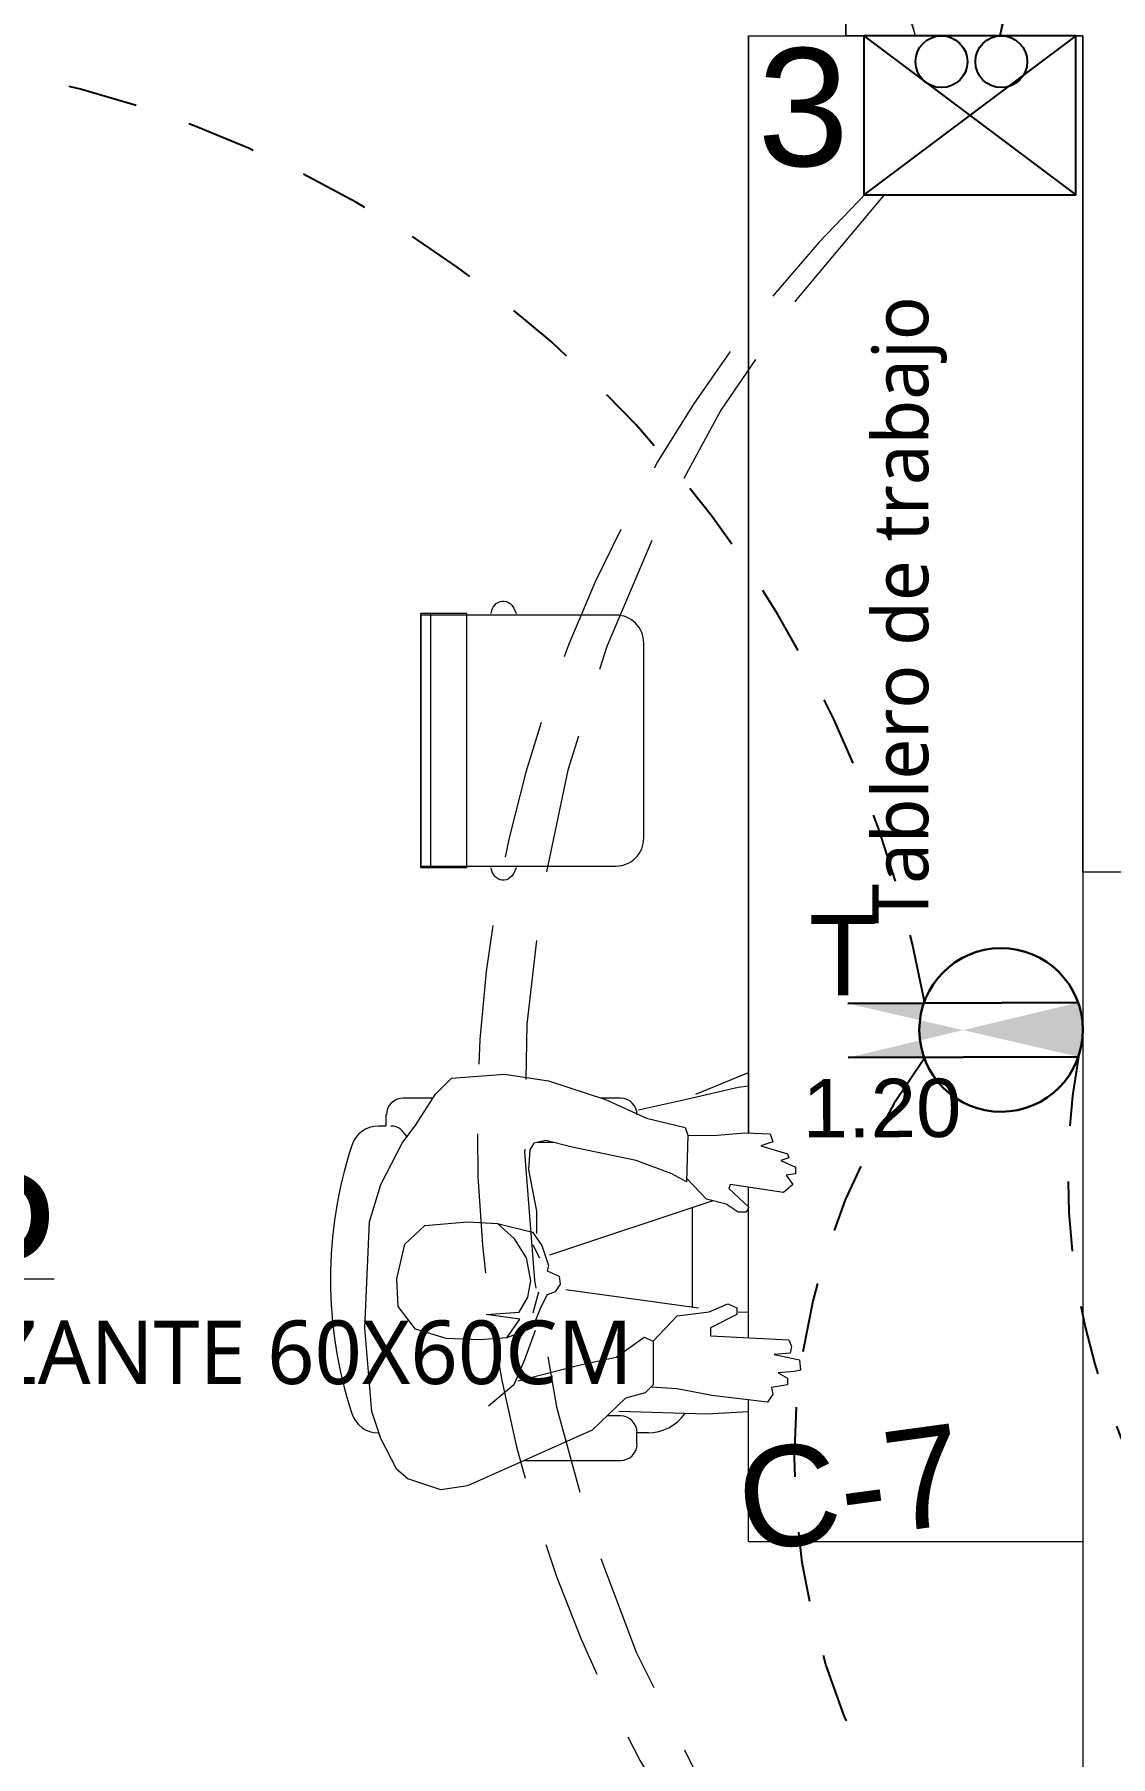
# Model space of a CAD drawing. Header units: metres. Extents: x -17 to 101, y 0 to 79.
# Drawn here: x 68.829 to 70.758, y 49.382 to 52.471 of the extents above; entities that cross this region are included whole.
import ezdxf

# ---------------------------------------------------------------- set-up
doc = ezdxf.new("R2010")
doc.units = ezdxf.units.M
for name, pattern in [('CONTINUA', [0]), ('DASHED2', [0.375, 0.25, -0.125]), ('HIDDEN2', [0.1875, 0.125, -0.0625])]:
    doc.linetypes.add(name, pattern=pattern)
for name, color, linetype, lineweight in [('ALUMBRADO', 1, 'Continuous', 30), ('corriente debil', 30, 'Continuous', 15), ('Cotas varias El', 253, 'Continuous', 13), ('ISE- DAtos', 140, 'Continuous', 35), ('ROTULO', 253, 'Continuous', 0), ('TOMACORRIENTE', 5, 'HIDDEN2', 30)]:
    doc.layers.add(name, color=color, linetype=linetype, lineweight=lineweight)
doc.styles.add('01COTAS', font='romans.shx')
doc.styles.add('Generales', font='trebuc.ttf', dxfattribs={"height": 0.1})
doc.styles.add('Santa Rosa 1 50', font='trebuc.ttf')
doc.styles.get("Standard").update_dxf_attribs({"font": 'arial.ttf'})
doc.styles.add('WMF-Arial1', font='arial.ttf')
doc.dimstyles.new('DIM-50-PLANTA', dxfattribs={"dimscale": 0.05, "dimtxt": 2, "dimasz": 2, "dimexe": 2, "dimexo": 2, "dimgap": 1, "dimtad": 1, "dimdec": 0, "dimlfac": 1000, "dimdsep": 46, "dimtxsty": '01COTAS', "dimcen": 25, "dimclrd": 9, "dimclre": 9, "dimclrt": 7, "dimadec": 0, "dimazin": 0, "dimtfac": 1, "dimtdec": 0, "dimtmove": 2, "dimatfit": 3, "dimfxl": 1, "dimtolj": 1, "dimtzin": 0, "dimarcsym": 0})

# ---------------------------------------------------------------- blocks, each defined once
blk = doc.blocks.new('tomac. 2.2')
at = {"layer": 'TOMACORRIENTE'}
h = blk.add_hatch(color=256, dxfattribs=at)
h.dxf.hatch_style = 1
edge = h.paths.add_edge_path()
edge.add_line((-0.1383, 0.0488), (0.2747, 0.048))
edge.add_line((-0.1385, -0.0483), (0.2745, -0.0491))
edge = h.paths.add_edge_path()
edge.add_ellipse((0, 0), major_axis=(0.1039, 0.1035), ratio=1, start_angle=475.671, end_angle=514.329)
edge.add_line((-0.1385, -0.0483), (0.1383, -0.0488))
edge.add_ellipse((0, 0), major_axis=(0.1039, 0.1035), ratio=1, start_angle=655.671, end_angle=694.329)
edge.add_line((0.1385, 0.0483), (-0.1383, 0.0488))
at = {"layer": 'TOMACORRIENTE', "color": 5, "linetype": 'CONTINUA'}
for p, q in [((-0.1383, 0.0488), (0.2747, 0.048)), ((-0.1385, -0.0483), (0.2745, -0.0491))]:
    blk.add_line(p, q, dxfattribs=at)
blk.add_ellipse((0, 0), major_axis=(0.1039, 0.1035), ratio=1, start_param=5.497787, end_param=11.780972, dxfattribs=at)
at = {"layer": 'TOMACORRIENTE'}
blk.add_text('T', height=0.144, dxfattribs=at).set_placement((0.2215, 0.0626))

msp = doc.modelspace()

# ---------------------------------------------------------------- linework, layer by layer
at = {"color": 7}
for p, q in [((70.6964, 52.4682), (70.3162, 52.1831)), ((70.3162, 52.4682), (70.6964, 52.1831))]:
    msp.add_line(p, q, dxfattribs=at)
msp.add_lwpolyline([(70.3162, 52.1831), (70.6964, 52.1831), (70.6964, 52.4682), (70.3162, 52.4682)], close=True, dxfattribs=at)
at = {"color": 7, "ltscale": 0.0005}
for centre in [(70.4552, 52.4216), (70.5625, 52.4217)]:
    msp.add_circle(centre, 0.0465, dxfattribs=at)
at = {"layer": 'corriente debil', "color": 5, "ltscale": 0.6}
msp.add_lwpolyline([(70.4089, 52.4681), (70.2618, 52.9609), (69.4802, 52.962)], dxfattribs=at)
msp.add_solid([(70.3975, 52.5689), (70.4089, 52.4681), (70.3654, 52.5597)], dxfattribs=at)
at = {"layer": 'Cotas varias El'}
for p, q in [((70.1089, 50.5008), (70.1089, 52.4681)), ((70.1089, 52.4681), (70.1089, 50.5008)), ((70.1089, 52.4681), (70.7089, 52.4681)), ((70.1089, 50.1334), (70.1089, 50.4034)), ((70.1089, 49.9681), (70.1089, 50.0219)), ((70.1089, 49.7681), (70.1089, 49.9681)), ((70.1089, 49.7681), (70.7089, 49.7681))]:
    msp.add_line(p, q, dxfattribs=at)
at = {"layer": 'Cotas varias El', "linetype": 'Continuous'}
for p, q in [((69.654, 51.447), (69.6569, 51.4499)), ((69.6569, 51.4499), (69.6601, 51.4521)), ((69.6601, 51.4521), (69.6637, 51.4536)), ((69.6637, 51.4536), (69.6674, 51.4544)), ((69.6674, 51.4544), (69.6712, 51.4544)), ((69.6712, 51.4544), (69.675, 51.4536)), ((69.675, 51.4536), (69.6785, 51.4521)), ((69.6785, 51.4521), (69.6818, 51.4499)), ((69.6818, 51.4499), (69.6847, 51.447)), ((69.5394, 51.4322), (69.5214, 51.4322)), ((69.5214, 50.9762), (69.5214, 51.4322)), ((69.6038, 51.4322), (69.5394, 51.4322)), ((69.5394, 50.9762), (69.5394, 51.4322)), ((69.6038, 50.9762), (69.6038, 51.4322)), ((69.6478, 51.4322), (69.6483, 51.4356)), ((69.6483, 51.4356), (69.6496, 51.4398)), ((69.6496, 51.4398), (69.6515, 51.4436)), ((69.6515, 51.4436), (69.654, 51.447)), ((69.6847, 51.447), (69.6872, 51.4436)), ((69.6872, 51.4436), (69.6881, 51.4417)), ((69.6881, 51.4417), (69.6928, 51.4322)), ((69.5394, 50.9762), (69.5214, 50.9762)), ((69.6038, 50.9762), (69.5394, 50.9762)), ((69.6483, 50.9727), (69.6478, 50.9762)), ((69.6496, 50.9686), (69.6483, 50.9727)), ((69.6515, 50.9647), (69.6496, 50.9686)), ((69.654, 50.9613), (69.6515, 50.9647)), ((69.6569, 50.9585), (69.654, 50.9613)), ((69.6601, 50.9563), (69.6569, 50.9585)), ((69.6637, 50.9548), (69.6601, 50.9563)), ((69.6785, 50.9563), (69.675, 50.9548)), ((69.6818, 50.9585), (69.6785, 50.9563)), ((69.6847, 50.9613), (69.6818, 50.9585)), ((69.6872, 50.9647), (69.6847, 50.9613)), ((69.6881, 50.9667), (69.6872, 50.9647)), ((69.6928, 50.9762), (69.6881, 50.9667)), ((69.6674, 50.954), (69.6637, 50.9548)), ((69.6712, 50.954), (69.6674, 50.954)), ((69.675, 50.9548), (69.6712, 50.954))]:
    msp.add_line(p, q, dxfattribs=at)
at = {"layer": 'Cotas varias El', "extrusion": (-0.03756, 0.00481, 0.999283)}
for p, q in [((69.5479, 50.5701, -0.021), (69.5765, 50.5987, -0.02)), ((69.5765, 50.5987, -0.02), (69.6717, 50.6058, -0.0165)), ((69.6717, 50.6058, -0.0165), (69.7503, 50.5939, -0.0135)), ((69.7503, 50.5939, -0.0135), (69.8527, 50.5606, -0.0095)), ((70.0146, 50.5702, -0.0034), (70.1089, 50.6089, -0.0001)), ((70.1089, 50.5008, 0.0004), (70.1089, 50.5934)), ((69.4894, 50.5634, -0.0231), (69.5436, 50.5634, -0.0211)), ((69.5127, 50.5153, -0.022), (69.5479, 50.5701, -0.021)), ((69.8439, 50.5635, -0.0098), (69.8791, 50.5635, -0.0085)), ((69.8527, 50.5606, -0.0095), (69.9265, 50.5273, -0.0065)), ((69.9979, 50.5606, -0.004), (69.9122, 50.5416, -0.0071)), ((70.0908, 50.5821, -0.0006), (69.9979, 50.5606, -0.004)), ((70.1089, 50.5844, 0), (70.0908, 50.5821, -0.0006)), ((69.4594, 50.5134, -0.024), (69.4594, 50.5334, -0.0241)), ((69.9265, 50.5273, -0.0065), (69.9956, 50.5106, -0.0039)), ((69.4449, 50.5134, -0.0246), (69.4594, 50.5134, -0.024)), ((69.4884, 50.482, -0.0228), (69.5127, 50.5153, -0.022)), ((69.9956, 50.5106, -0.0039), (70.0003, 50.4964, -0.0036)), ((70.0003, 50.4964, -0.0036), (69.9979, 50.413, -0.0033)), ((70.0003, 50.4958, -0.0036), (70.0527, 50.4964, -0.0016)), ((70.0527, 50.4964, -0.0016), (70.1027, 50.5011, 0.0002)), ((70.1027, 50.5011, 0.0002), (70.148, 50.4988, 0.0019)), ((70.148, 50.4988, 0.0019), (70.1527, 50.4845, 0.0022)), ((69.4496, 50.4082, -0.0239), (69.4884, 50.482, -0.0228)), ((69.717, 50.4701, -0.0141), (69.7146, 50.4344, -0.0141)), ((69.7241, 50.482, -0.0139), (69.717, 50.4701, -0.0141)), ((69.7455, 50.4868, -0.0131), (69.7241, 50.482, -0.0139)), ((69.7589, 50.4835, -0.0126), (69.7305, 50.4835, -0.0137)), ((69.7932, 50.4749, -0.0113), (69.7455, 50.4868, -0.0131)), ((69.9075, 50.4511, -0.0069), (69.7932, 50.4749, -0.0113)), ((70.1527, 50.4845, 0.0022), (70.1313, 50.4773, 0.0014)), ((70.1313, 50.4773, 0.0014), (70.1789, 50.4631, 0.0033)), ((70.1789, 50.4631, 0.0033), (70.1813, 50.4559, 0.0034)), ((69.7146, 50.4344, -0.0141), (69.7289, 50.3606, -0.0132)), ((69.9718, 50.4273, -0.0044), (69.9075, 50.4511, -0.0069)), ((70.1813, 50.4559, 0.0034), (70.167, 50.4512, 0.0029)), ((70.167, 50.4512, 0.0029), (70.1932, 50.4393, 0.0039)), ((70.1932, 50.4393, 0.0039), (70.1932, 50.4274, 0.004)), ((69.4294, 50.3415, -0.0243), (69.4496, 50.4082, -0.0239)), ((69.9979, 50.413, -0.0033), (69.9718, 50.4273, -0.0044)), ((70.0337, 50.3821, -0.0018), (69.9981, 50.4197, -0.0033)), ((70.0765, 50.4083, -0.0003), (70.0741, 50.4011, -0.0004)), ((70.0741, 50.4011, -0.0004), (70.1099, 50.3678, 0.0011)), ((70.1718, 50.394, 0.0033), (70.0765, 50.4083, -0.0003)), ((70.1089, 50.1334, 0.0022), (70.1089, 50.4034, 0.0009)), ((70.1884, 50.4083, 0.0039), (70.1718, 50.394, 0.0033)), ((70.1932, 50.4274, 0.004), (70.1765, 50.425, 0.0034)), ((70.1765, 50.425, 0.0034), (70.1884, 50.4083, 0.0039)), ((69.7527, 50.282, -0.0119), (70.0456, 50.3797, -0.0014)), ((70.0694, 50.3726, -0.0004), (70.0337, 50.3821, -0.0018)), ((70.0908, 50.3583, 0.0005), (70.0694, 50.3726, -0.0004)), ((69.4212, 50.151, -0.0237), (69.4294, 50.3415, -0.0243)), ((69.5288, 50.3344, -0.0206), (69.605, 50.3415, -0.0177)), ((69.605, 50.3415, -0.0177), (69.6588, 50.3381, -0.0157)), ((69.6893, 50.311, -0.0144), (69.6588, 50.3381, -0.0157)), ((69.6588, 50.3381, -0.0157), (69.7217, 50.3225, -0.0132)), ((69.7289, 50.3606, -0.0132), (69.7289, 50.3201, -0.013)), ((70.009, 50.1883, -0.0018), (70.009, 50.3675, -0.0027)), ((70.1051, 50.3583, 0.001), (70.0908, 50.3583, 0.0005)), ((70.1099, 50.3678, 0.0011), (70.1051, 50.3583, 0.001)), ((69.4931, 50.301, -0.0217), (69.5288, 50.3344, -0.0206)), ((69.7113, 50.2768, -0.0134), (69.6893, 50.311, -0.0144)), ((69.7217, 50.3225, -0.0132), (69.7384, 50.2987, -0.0125)), ((69.4788, 50.2391, -0.022), (69.4931, 50.301, -0.0217)), ((69.7186, 50.2353, -0.0129), (69.7113, 50.2768, -0.0134)), ((69.7349, 50.2761, -0.0125), (69.7232, 50.2995, -0.0131)), ((69.7384, 50.2987, -0.0125), (69.7503, 50.263, -0.0119)), ((69.7503, 50.263, -0.0119), (69.7479, 50.2535, -0.0119)), ((69.7479, 50.2535, -0.0119), (69.7694, 50.2439, -0.0111)), ((69.4812, 50.1891, -0.0216), (69.4788, 50.2391, -0.022)), ((69.7137, 50.2059, -0.013), (69.7186, 50.2353, -0.0129)), ((69.7232, 50.1783, -0.0125), (69.733, 50.2155, -0.0123)), ((69.7622, 50.2154, -0.0112), (69.7479, 50.2106, -0.0117)), ((69.7717, 50.2297, -0.0109), (69.7622, 50.2154, -0.0112)), ((69.7694, 50.2439, -0.0111), (69.7717, 50.2297, -0.0109)), ((69.7813, 50.2201, -0.0105), (70.0194, 50.1869, -0.0014)), ((69.5122, 50.1487, -0.0203), (69.4812, 50.1891, -0.0216)), ((69.6979, 50.1792, -0.0135), (69.7137, 50.2059, -0.013)), ((69.736, 50.1868, -0.0121), (69.7217, 50.1511, -0.0124)), ((69.7479, 50.2106, -0.0117), (69.736, 50.1868, -0.0121)), ((70.0384, 50.1797, -0.0007), (70.0718, 50.194, 0.0005)), ((70.0718, 50.194, 0.0005), (70.0884, 50.1869, 0.0012)), ((70.0884, 50.1869, 0.0012), (70.0884, 50.175, 0.0012)), ((69.6385, 50.1752, -0.0157), (69.6979, 50.1792, -0.0135)), ((69.699, 50.1669, -0.0134), (69.6385, 50.1752, -0.0157)), ((69.6756, 50.1334, -0.0141), (69.699, 50.1669, -0.0134)), ((69.9384, 50.1273, -0.0042), (69.9813, 50.1726, -0.0028)), ((69.9813, 50.1726, -0.0028), (70.0384, 50.1797, -0.0007)), ((70.0884, 50.175, 0.0012), (70.0408, 50.1511, -0.0004)), ((70.0908, 50.1797, 0.0013), (70.1089, 50.1792, 0.002)), ((69.427, 50.0796, -0.0232), (69.4212, 50.151, -0.0237)), ((69.5669, 50.132, -0.0182), (69.5122, 50.1487, -0.0203)), ((69.6265, 50.1296, -0.0159), (69.5669, 50.132, -0.0182)), ((69.6756, 50.1334, -0.0141), (69.6265, 50.1296, -0.0159)), ((69.7217, 50.1511, -0.0124), (69.6756, 50.1334, -0.0141)), ((69.7265, 50.1463, -0.0122), (69.7074, 50.0939, -0.0127)), ((69.8717, 50.0987, -0.0065), (69.9218, 50.1345, -0.0048)), ((69.9218, 50.1345, -0.0048), (69.9384, 50.1273, -0.0042)), ((69.9384, 50.1273, -0.0042), (69.9384, 50.0487, -0.0038)), ((70.0408, 50.1511, -0.0004), (70.0408, 50.1369, -0.0004)), ((70.0408, 50.1369, -0.0004), (70.1813, 50.1297, 0.005)), ((70.1813, 50.1297, 0.005), (70.1861, 50.1178, 0.0052)), ((69.7074, 50.0939, -0.0127), (69.6884, 50.0487, -0.0132)), ((69.8051, 50.0844, -0.009), (69.8717, 50.0987, -0.0065)), ((70.1837, 50.1059, 0.0052), (70.1551, 50.1035, 0.0041)), ((70.1551, 50.1035, 0.0041), (70.2004, 50.094, 0.0058)), ((70.1861, 50.1178, 0.0052), (70.1837, 50.1059, 0.0052)), ((70.2004, 50.094, 0.0058), (70.2027, 50.075, 0.006)), ((69.4336, 50.001, -0.0225), (69.427, 50.0796, -0.0232)), ((69.6955, 50.0558, -0.013), (69.8051, 50.0844, -0.009)), ((70.1908, 50.0726, 0.0056), (70.1623, 50.0702, 0.0045)), ((70.1623, 50.0702, 0.0045), (70.1789, 50.0607, 0.0052)), ((70.1789, 50.0607, 0.0052), (70.1789, 50.0488, 0.0053)), ((70.2027, 50.075, 0.006), (70.1908, 50.0726, 0.0056)), ((69.6884, 50.0487, -0.0132), (69.6431, 50.0106, -0.0147)), ((69.9241, 50.0345, -0.0043), (69.8884, 50.0249, -0.0056)), ((69.9384, 50.0487, -0.0038), (69.9241, 50.0345, -0.0043)), ((69.9813, 50.0416, -0.0021), (69.9345, 50.0449, -0.0039)), ((70.0432, 50.0297, 0.0002), (69.9813, 50.0416, -0.0021)), ((70.1432, 50.0178, 0.0041), (70.0432, 50.0297, 0.0002)), ((70.1527, 50.0321, 0.0043), (70.1432, 50.0178, 0.0041)), ((70.1789, 50.0488, 0.0053), (70.1504, 50.044, 0.0042)), ((70.1504, 50.044, 0.0042), (70.1527, 50.0321, 0.0043)), ((69.4498, 49.9527, -0.0217), (69.4336, 50.001, -0.0225)), ((69.8884, 50.0249, -0.0056), (69.8289, 49.9678, -0.0075)), ((70.0337, 49.9964, 0), (69.8765, 50.0011, -0.0059)), ((70.1089, 50.0004, 0.0029), (70.0337, 49.9964, 0)), ((70.1089, 49.9434, 0.0031), (70.1089, 50.0219, 0.0028)), ((69.8289, 49.9678, -0.0075), (69.605, 49.8677, -0.0154)), ((69.8791, 49.9935, -0.0058), (69.8557, 49.9935, -0.0066)), ((69.4449, 49.9634, -0.0219), (69.4462, 49.9634, -0.0219)), ((69.4784, 49.8971, -0.0203), (69.4498, 49.9527, -0.0217)), ((69.9091, 49.9635, -0.0045), (69.929, 49.9635, -0.0037)), ((69.9091, 49.9435, -0.0044), (69.9091, 49.9635, -0.0045)), ((69.7073, 49.9135, -0.0118), (69.8791, 49.9135, -0.0054)), ((69.4985, 49.8803, -0.0195), (69.4784, 49.8971, -0.0203)), ((69.5574, 49.8606, -0.0172), (69.4985, 49.8803, -0.0195)), ((69.605, 49.8677, -0.0154), (69.5574, 49.8606, -0.0172))]:
    msp.add_line(p, q, dxfattribs=at)
at = {"layer": 'Cotas varias El', "linetype": 'Continuous'}
msp.add_lwpolyline([(70.9589, 50.9681), (70.7089, 50.9681), (70.7089, 52.4681), (70.2839, 52.4681), (70.2839, 52.8181), (71.3839, 52.8181), (71.3839, 52.4681), (70.9589, 52.4681)], close=True, dxfattribs=at)
at = {"layer": 'Cotas varias El'}
msp.add_lwpolyline([(70.2839, 52.606), (70.2839, 52.4681), (70.7089, 52.4681), (70.7089, 50.9681)], dxfattribs=at)
at = {"layer": 'Cotas varias El', "linetype": 'Continuous'}
msp.add_lwpolyline([(69.5214, 50.9792), (69.8714, 50.9792, 0.414214), (69.9214, 51.0292), (69.9214, 51.3792, 0.414214), (69.8714, 51.4292), (69.5214, 51.4292), (69.5214, 50.9792)], format="xyb", dxfattribs=at)
at = {"layer": 'Cotas varias El', "ltscale": 0.05}
msp.add_lwpolyline([(70.7089, 50.9681), (70.7089, 47.9681), (70.9589, 47.9681), (70.9589, 50.9681)], close=True, dxfattribs=at)
at = {"layer": 'Cotas varias El', "extrusion": (-0.03756, 0.00481, 0.999283)}
for centre, radius, start, end in [((-58.9505, 62.4622, -2.39), 0.03, 187.3028, 277.3028), ((-59.0001, 62.849, -2.39), 0.03, 97.3028, 187.3028), ((-58.8754, 62.4269, -2.39), 0.05, 187.3028, 259.3826), ((-58.8981, 62.4466, -2.39), 0.03, 114.4792, 187.3028), ((-58.7407, 63.1456, -2.39), 0.7813, 259.3826, 295.223), ((-58.4291, 62.4841, -2.39), 0.05, 295.223, 7.3028), ((-58.4347, 62.9214, -2.39), 0.03, 97.3028, 187.3028), ((-58.5204, 62.9609, -2.39), 0.08, 7.3028, 62.253), ((-58.4149, 62.924, -2.39), 0.03, 7.3028, 97.3028)]:
    msp.add_arc(centre, radius, start, end, dxfattribs=at)
at = {"layer": 'ROTULO', "color": 4, "linetype": 'DASHED2'}
for centre, radius, start, end in [((71.9791, 50.5119), 2.3568, 134.7294, 229.6288), ((72.1273, 50.5371), 2.4206, 137.158, 226.2122)]:
    msp.add_arc(centre, radius, start, end, dxfattribs=at)
at = {"layer": 'TOMACORRIENTE', "lineweight": 25}
for centre, radius, start, end in [((68.3727, 50.3559), 2.0871, 10.4179, 104.3702), ((72.1649, 67.533), 18.3806, 265.41117, 294.49454), ((71.4167, 49.915), 1.2257, 144.0402, 215.6592), ((71.8914, 50.4246), 1.2096, 169.8725, 222.6575)]:
    msp.add_arc(centre, radius, start, end, dxfattribs=at)

# ---------------------------------------------------------------- block references
at = {"layer": 'TOMACORRIENTE', "lineweight": 25, "xscale": -1, "rotation": 0.1208337840473916}
msp.add_blockref('tomac. 2.2', (70.5621, 50.6853), dxfattribs=at)

# ---------------------------------------------------------------- texts
at = {"layer": 'ALUMBRADO', "lineweight": 25}
msp.add_text('C-7', height=0.18, rotation=7.7574, dxfattribs=at).set_placement((70.1034, 49.7482))
at = {"layer": 'Cotas varias El', "insert": (70.3315, 52.001), "char_height": 0.1, "attachment_point": 3, "rotation": 90, "style": 'Generales'}
msp.add_mtext_dynamic_manual_height_columns('Tablero de trabajo', width=1.467529, gutter_width=1, heights=[0], dxfattribs=at)
at = {"layer": 'Cotas varias El', "insert": (64.7561, 50.6977), "char_height": 0.209, "attachment_point": 1, "style": 'Santa Rosa 1 50'}
msp.add_mtext_dynamic_manual_height_columns('\\pi2.5958;{\\fSwis721 Ex BT|b1|i0|c0|p34;\\H0.76555x;\\LMODULO DE\\P\\pi2.407;CONECTIVIDAD\\H1.3062x;\\P\\pi1.7841;\\fTrebuchet MS|b0|i0|c0|p34;\\H0.54545x;\\lPISO PORCELANATO ANTIDESLIZANTE 60X60CM\\H1.1917x;\\P\\pi0;\\P\\pi3.0163;\\H0.66248x;Area:30.46 m²}', width=6.822621, gutter_width=1, heights=[0], dxfattribs=at)
at = {"layer": 'ISE- DAtos', "style": 'WMF-Arial1'}
msp.add_text('3', height=0.2113, dxfattribs=at).set_placement((70.1252, 52.2346))
at = {"layer": 'TOMACORRIENTE', "lineweight": 25}
msp.add_text('1.20', height=0.10469, rotation=0.2113, dxfattribs=at).set_placement((70.2064, 50.4924))

# ---------------------------------------------------------------- leaders
msp.add_leader([(70.5604, 52.4681), (70.6812, 53.0434), (71.6728, 53.0461)], dimstyle='DIM-50-PLANTA', override={"dimgap": 1, "dimtad": 0})

doc.saveas('drawing.dxf')
